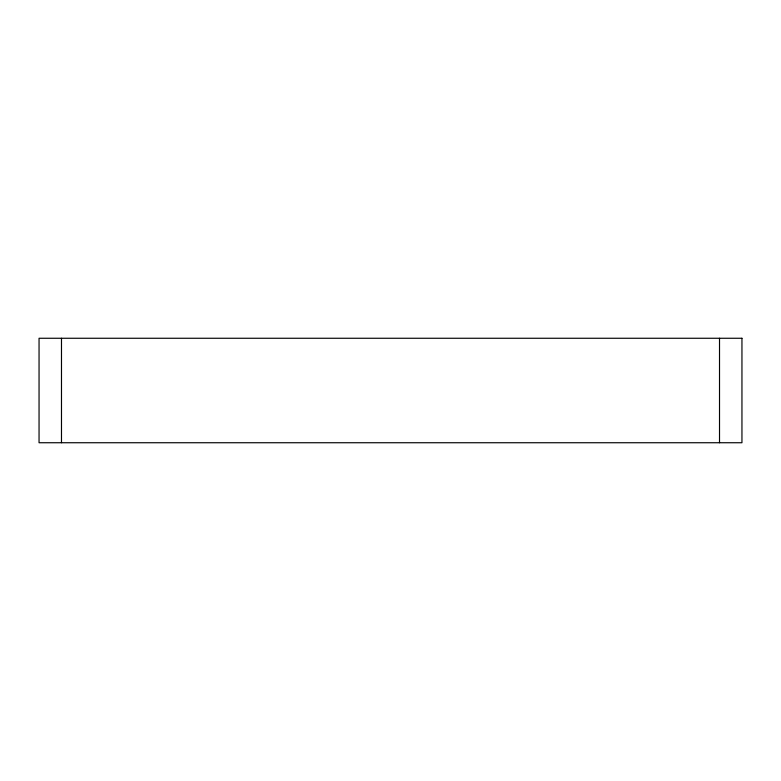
<?xml version="1.0" encoding="UTF-8"?>
<svg xmlns="http://www.w3.org/2000/svg" width="781" height="781" viewBox="0 0 781 781"><rect width="100%" height="100%" fill="white"/><g stroke="black" fill="none" stroke-linecap="round" stroke-linejoin="round"><path stroke-width="1.17" d="M719.516 338.261L719.516 442.739M61.484 338.261L61.484 442.739M741.95 338.261L39.05 338.261L39.05 442.739L741.95 442.739L741.95 338.261"/></g></svg>
